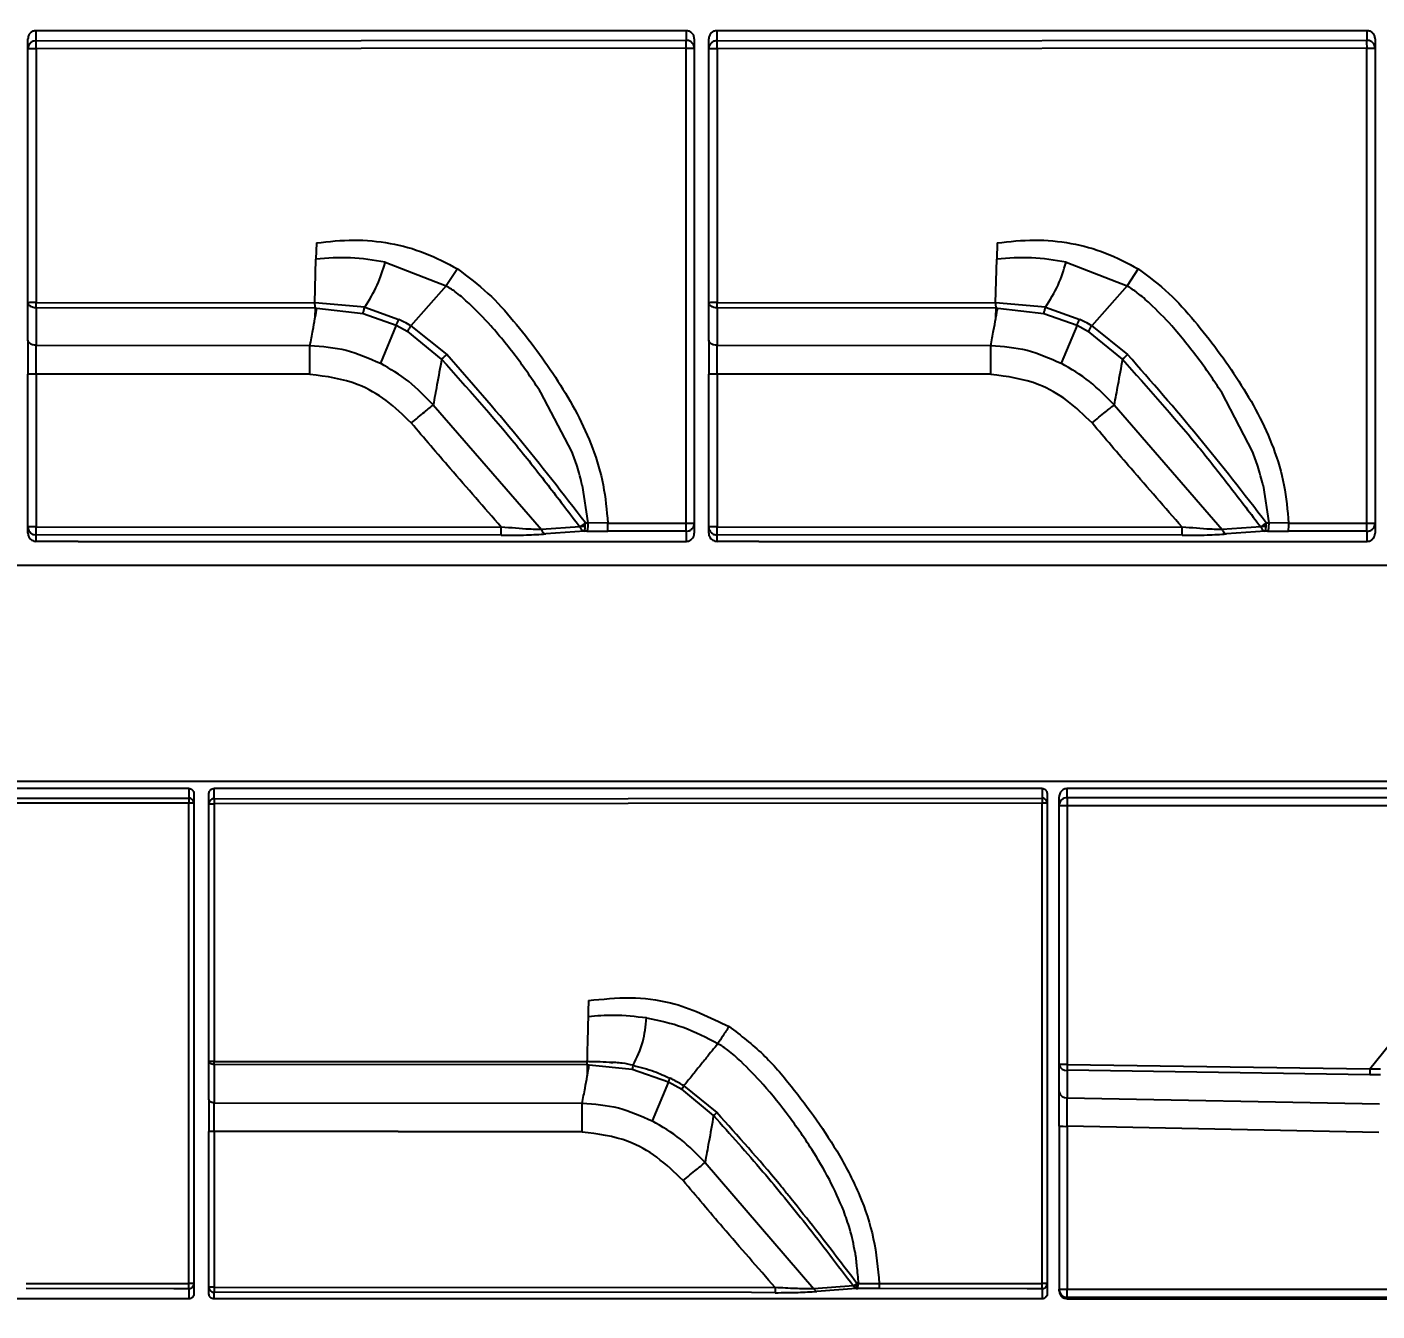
# Model space of a CAD drawing. Header units: millimetres. Extents: x 271 to 405, y 465 to 539.
# Drawn here: x 304.89 to 318.16, y 484.78 to 497.41 of the extents above; entities that cross this region are included whole.
import ezdxf

# ---------------------------------------------------------------- set-up
doc = ezdxf.new("R2010")
doc.units = ezdxf.units.MM
doc.header["$PDSIZE"] = -1
doc.dimstyles.new('ISO-25', dxfattribs={"dimtxt": 2.5, "dimasz": 2.5, "dimexe": 1.25, "dimexo": 0.625, "dimtad": 1, "dimtxsty": 'Standard', "dimcen": 2.5, "dimadec": 0, "dimazin": 0, "dimtfac": 1, "dimtmove": 0, "dimatfit": 3, "dimfxl": 1, "dimarcsym": 0})

# ---------------------------------------------------------------- blocks, each defined once
blk = doc.blocks.new('*D2')
at = {"color": 0, "lineweight": -2}
for p, q in [((288.922, 503.974), (288.922, 465.47)), ((360.773, 503.974), (360.773, 465.47)), ((293.002, 467.47), (356.693, 467.47))]:
    blk.add_line(p, q, dxfattribs=at)
at = {"color": 0}
for points in [[(293.002, 468.15), (293.002, 466.79), (288.922, 467.47)], [(356.693, 466.79), (356.693, 468.15), (360.773, 467.47)]]:
    blk.add_solid(points, dxfattribs=at)
at = {"layer": 'Defpoints', "color": 0}
for p in [(288.922, 503.974), (360.773, 503.974), (360.773, 467.47)]:
    blk.add_point(p, dxfattribs=at)
at = {"color": 0, "insert": (324.848, 471.036), "char_height": 3.5, "attachment_point": 5}
blk.add_mtext('71,85', dxfattribs=at)
blk = doc.blocks.new('*D5')
at = {"color": 0, "lineweight": -2}
for p, q in [((316.026, 516.554), (274.623, 516.554)), ((276.623, 512.474), (276.623, 500.201)), ((276.623, 480.797), (276.623, 493.07)), ((316.026, 476.717), (274.623, 476.717))]:
    blk.add_line(p, q, dxfattribs=at)
at = {"color": 0}
for points in [[(277.303, 512.474), (275.943, 512.474), (276.623, 516.554)], [(275.943, 480.797), (277.303, 480.797), (276.623, 476.717)]]:
    blk.add_solid(points, dxfattribs=at)
at = {"layer": 'Defpoints', "color": 0}
for p in [(276.623, 516.554), (316.026, 516.554), (316.026, 476.717)]:
    blk.add_point(p, dxfattribs=at)
at = {"color": 0, "insert": (276.623, 496.635), "char_height": 3.5, "attachment_point": 5}
blk.add_mtext('39,84', dxfattribs=at)

msp = doc.modelspace()

# ---------------------------------------------------------------- linework, layer by layer
at = {"color": 7, "linetype": 'Continuous', "lineweight": 25}
for p, q in [((304.976, 497.27), (304.976, 497.369)), ((311.366, 497.369), (304.976, 497.369)), ((311.366, 497.369), (311.366, 497.275)), ((311.67, 497.27), (311.67, 497.369)), ((318.06, 497.369), (311.67, 497.369)), ((318.06, 497.369), (318.06, 497.275)), ((304.895, 497.191), (304.895, 497.289)), ((304.976, 497.27), (311.366, 497.275)), ((311.447, 497.289), (311.447, 497.196)), ((311.589, 497.191), (311.589, 497.289)), ((311.67, 497.27), (318.06, 497.275)), ((318.141, 497.289), (318.141, 497.196)), ((304.895, 494.694), (304.895, 497.191)), ((311.366, 497.197), (304.977, 497.192)), ((304.977, 497.192), (304.977, 494.695)), ((311.366, 492.528), (311.366, 497.197)), ((311.447, 497.196), (311.447, 492.527)), ((311.589, 494.694), (311.589, 497.191)), ((318.06, 497.197), (311.671, 497.192)), ((311.671, 497.192), (311.671, 494.695)), ((318.06, 492.528), (318.06, 497.197)), ((318.141, 497.196), (318.141, 492.527)), ((307.731, 495.283), (307.726, 495.124)), ((314.425, 495.283), (314.42, 495.124)), ((307.715, 494.693), (307.726, 495.124)), ((314.409, 494.693), (314.42, 495.124)), ((308.408, 495.093), (309.008, 494.86)), ((309.118, 495.027), (309.008, 494.86)), ((315.102, 495.093), (315.702, 494.86)), ((315.812, 495.027), (315.702, 494.86)), ((309.008, 494.86), (308.66, 494.467)), ((315.702, 494.86), (315.354, 494.467)), ((304.895, 494.326), (304.895, 494.694)), ((307.721, 494.642), (304.976, 494.645)), ((304.976, 494.645), (304.976, 494.276)), ((304.977, 494.695), (307.715, 494.693)), ((308.207, 494.651), (307.715, 494.693)), ((307.719, 494.552), (307.721, 494.642)), ((307.721, 494.642), (307.736, 494.642)), ((307.736, 494.642), (308.191, 494.59)), ((308.191, 494.59), (308.516, 494.475)), ((308.207, 494.651), (308.542, 494.53)), ((311.589, 494.326), (311.589, 494.694)), ((314.415, 494.642), (311.67, 494.645)), ((311.67, 494.645), (311.67, 494.276)), ((311.671, 494.695), (314.409, 494.693)), ((314.901, 494.651), (314.409, 494.693)), ((314.413, 494.552), (314.415, 494.642)), ((314.415, 494.642), (314.43, 494.642)), ((314.43, 494.642), (314.885, 494.59)), ((314.885, 494.59), (315.21, 494.475)), ((314.901, 494.651), (315.236, 494.53)), ((308.516, 494.474), (308.36, 494.099)), ((308.516, 494.474), (308.63, 494.413)), ((308.66, 494.467), (309.013, 494.185)), ((315.21, 494.474), (315.054, 494.099)), ((315.21, 494.474), (315.324, 494.413)), ((315.354, 494.467), (315.707, 494.185)), ((308.962, 494.138), (308.63, 494.413)), ((315.656, 494.138), (315.324, 494.413)), ((304.976, 494.276), (307.668, 494.273)), ((311.67, 494.276), (314.362, 494.273)), ((304.895, 492.491), (304.895, 493.993)), ((307.667, 493.993), (304.977, 493.996)), ((304.977, 493.993), (304.977, 492.491)), ((307.667, 493.99), (304.977, 493.993)), ((311.589, 492.491), (311.589, 493.993)), ((314.361, 493.993), (311.671, 493.996)), ((311.671, 493.993), (311.671, 492.491)), ((314.361, 493.99), (311.671, 493.993)), ((310.242, 493.233), (309.939, 493.812)), ((316.936, 493.233), (316.633, 493.812)), ((308.88, 493.69), (309.943, 492.463)), ((315.574, 493.69), (316.637, 492.463)), ((310.345, 492.898), (310.401, 492.53)), ((317.039, 492.898), (317.095, 492.53)), ((304.895, 492.428), (304.895, 492.491)), ((304.977, 492.491), (309.549, 492.488)), ((310.322, 492.491), (309.943, 492.463)), ((310.375, 492.5), (310.376, 492.53)), ((310.376, 492.53), (310.401, 492.53)), ((310.596, 492.528), (310.401, 492.53)), ((310.596, 492.528), (311.366, 492.528)), ((311.447, 492.527), (311.447, 492.428)), ((311.589, 492.428), (311.589, 492.491)), ((311.671, 492.491), (316.243, 492.488)), ((317.016, 492.491), (316.637, 492.463)), ((317.069, 492.5), (317.07, 492.53)), ((317.07, 492.53), (317.095, 492.53)), ((317.29, 492.528), (317.095, 492.53)), ((317.29, 492.528), (318.06, 492.528)), ((318.141, 492.527), (318.141, 492.428)), ((304.976, 492.348), (304.976, 492.411)), ((309.548, 492.408), (304.976, 492.411)), ((305.388, 492.348), (304.976, 492.348)), ((305.388, 492.348), (311.366, 492.348)), ((310.366, 492.449), (309.986, 492.421)), ((310.39, 492.449), (310.366, 492.449)), ((310.39, 492.449), (310.595, 492.448)), ((311.366, 492.447), (310.595, 492.448)), ((311.366, 492.447), (311.366, 492.348)), ((311.67, 492.348), (311.67, 492.411)), ((316.242, 492.408), (311.67, 492.411)), ((312.082, 492.348), (311.67, 492.348)), ((312.082, 492.348), (318.06, 492.348)), ((317.06, 492.449), (316.68, 492.421)), ((317.084, 492.449), (317.06, 492.449)), ((317.084, 492.449), (317.289, 492.448)), ((318.06, 492.447), (317.289, 492.448)), ((318.06, 492.447), (318.06, 492.348)), ((358.126, 492.11), (291.621, 492.11)), ((298.398, 489.99), (351.348, 489.99)), ((306.476, 489.918), (298.335, 489.918)), ((298.335, 489.817), (306.476, 489.823)), ((306.476, 489.918), (306.476, 489.823)), ((306.526, 489.868), (306.526, 489.774)), ((306.674, 489.767), (306.674, 489.868)), ((306.725, 489.817), (306.725, 489.918)), ((314.866, 489.918), (306.725, 489.918)), ((306.725, 489.817), (314.866, 489.823)), ((314.866, 489.918), (314.866, 489.823)), ((314.916, 489.868), (314.916, 489.774)), ((315.034, 489.749), (315.034, 489.837)), ((315.114, 489.829), (315.114, 489.917)), ((334.686, 489.917), (315.114, 489.917)), ((315.114, 489.829), (324.9, 489.828)), ((306.476, 489.774), (298.335, 489.768)), ((306.526, 489.774), (306.526, 485.049)), ((306.674, 487.235), (306.674, 489.767)), ((314.866, 489.774), (306.725, 489.768)), ((314.916, 489.774), (314.916, 485.049)), ((315.034, 487.203), (315.034, 489.749)), ((315.114, 489.749), (315.114, 487.204)), ((324.9, 489.748), (315.114, 489.749)), ((318.089, 487.16), (318.351, 487.485)), ((306.674, 486.859), (306.674, 487.235)), ((306.725, 487.235), (310.391, 487.232)), ((310.395, 487.201), (306.725, 487.204)), ((306.725, 487.204), (306.725, 486.828)), ((310.395, 487.093), (310.395, 487.201)), ((310.395, 487.201), (310.414, 487.201)), ((310.414, 487.201), (310.837, 487.158)), ((310.837, 487.158), (311.193, 487.034)), ((315.034, 486.934), (315.034, 487.203)), ((318.088, 487.103), (315.113, 487.147)), ((315.113, 487.147), (315.113, 486.877)), ((315.114, 487.204), (318.089, 487.16)), ((318.089, 487.16), (318.194, 487.16)), ((311.193, 487.034), (311.034, 486.649)), ((311.193, 487.034), (311.325, 486.961)), ((311.636, 486.701), (311.325, 486.961)), ((311.345, 486.995), (311.668, 486.731)), ((306.725, 486.828), (310.345, 486.823)), ((315.113, 486.877), (318.183, 486.817)), ((306.674, 485.015), (306.674, 486.544)), ((310.344, 486.543), (306.725, 486.547)), ((306.725, 486.544), (306.725, 485.015)), ((310.344, 486.54), (306.725, 486.544)), ((315.034, 486.597), (315.034, 484.995)), ((318.178, 486.537), (315.114, 486.597)), ((315.114, 486.597), (315.114, 484.994)), ((311.552, 486.24), (312.623, 484.999)), ((304.876, 485.051), (306.476, 485.049)), ((306.526, 485.049), (306.526, 484.949)), ((313.011, 485.028), (312.623, 484.999)), ((313.044, 485.034), (313.045, 485.052)), ((313.06, 485.052), (313.045, 485.052)), ((313.266, 485.051), (314.866, 485.049)), ((314.916, 485.049), (314.916, 484.949)), ((306.476, 484.899), (298.335, 484.899)), ((306.328, 484.999), (304.876, 485)), ((306.476, 484.999), (306.476, 484.899)), ((306.674, 484.949), (306.674, 485.015)), ((306.725, 485.015), (312.242, 485.01)), ((306.725, 484.899), (306.725, 484.965)), ((312.01, 484.961), (306.725, 484.965)), ((314.866, 484.899), (306.725, 484.899)), ((313.038, 485.002), (312.65, 484.972)), ((314.718, 484.999), (313.266, 485)), ((314.866, 484.999), (314.866, 484.899)), ((315.034, 484.98), (315.034, 484.995)), ((315.114, 484.994), (320.094, 484.994)), ((315.114, 484.9), (315.114, 484.915)), ((320.094, 484.914), (315.114, 484.915)), ((315.114, 484.9), (334.686, 484.9))]:
    msp.add_line(p, q, dxfattribs=at)
at = {"color": 8, "linetype": 'Continuous', "lineweight": 25}
for p, q in [((306.476, 484.999), (306.328, 484.999)), ((312.241, 484.96), (312.01, 484.961)), ((314.866, 484.999), (314.718, 484.999))]:
    msp.add_line(p, q, dxfattribs=at)
at = {"color": 7, "linetype": 'Continuous', "lineweight": 25, "flags": 128}
for points in [[(307.717, 494.539), (307.718, 494.547), (307.719, 494.552)], [(314.411, 494.539), (314.412, 494.547), (314.413, 494.552)], [(307.667, 493.99), (307.667, 493.99), (307.667, 493.991), (307.667, 493.991), (307.667, 493.991), (307.667, 493.992), (307.667, 493.992), (307.667, 493.993), (307.667, 493.993)], [(314.361, 493.99), (314.361, 493.99), (314.361, 493.991), (314.361, 493.991), (314.361, 493.991), (314.361, 493.992), (314.361, 493.992), (314.361, 493.993), (314.361, 493.993)], [(306.725, 489.768), (306.725, 488.502), (306.725, 487.235)], [(310.394, 487.089), (310.394, 487.091), (310.395, 487.093)], [(310.344, 486.54), (310.344, 486.54), (310.344, 486.541), (310.344, 486.541), (310.344, 486.541), (310.344, 486.542), (310.344, 486.542), (310.344, 486.543), (310.344, 486.543)]]:
    msp.add_lwpolyline(points, dxfattribs=at)
at = {"color": 7, "linetype": 'Continuous', "lineweight": 25}
for centre, radius, start, end in [((301.925, 497.207), 3.052, 359.7232, 1.199), ((308.315, 497.211), 3.052, 359.7232, 1.199), ((308.619, 497.207), 3.052, 359.7232, 1.199), ((315.009, 497.211), 3.052, 359.7232, 1.199), ((296.784, 494.7), 8.193, 359.6155, 359.9695), ((221.287, 510.284), 87.853, 349.68408, 349.74389), ((303.478, 494.7), 8.193, 359.6155, 359.9695), ((227.981, 510.284), 87.853, 349.68408, 349.74389), ((301.993, 492.476), 2.984, 358.7609, 0.2933), ((306.565, 492.472), 2.984, 358.7609, 0.2933), ((307.65, 492.513), 2.947, 358.7356, 0.3039), ((308.42, 492.512), 2.946, 358.7355, 0.3038), ((308.687, 492.476), 2.984, 358.7609, 0.2933), ((313.259, 492.472), 2.984, 358.7609, 0.2933), ((314.344, 492.513), 2.947, 358.7356, 0.3039), ((315.114, 492.512), 2.946, 358.7355, 0.3038), ((315.114, 489.749), 0.0799, 89.9083, 179.9085), ((331.632, 489.765), 16.518, 179.7791, 180.0553), ((315.094, 477.082), 12.667, 89.9095, 90.2708), ((223.623, 502.83), 88.187, 349.7202, 349.79154), ((315.094, 474.538), 12.666, 89.9095, 90.2708), ((315.104, 487.217), 0.0711, 191.2527, 277.5443), ((353.583, 486.638), 38.473, 179.1575, 179.242), ((356.558, 486.594), 38.474, 179.1575, 179.242), ((315.104, 486.948), 0.0711, 191.2527, 277.5443), ((315.094, 488.542), 1.946, 268.233, 270.5886), ((311.434, 485.041), 1.833, 358.7294, 0.3054), ((315.094, 486.964), 1.97, 268.2473, 270.5821), ((315.114, 484.995), 0.08, 180.0059, 185.7544), ((315.114, 484.995), 0.08, 185.7611, 270.0061), ((308.68, 484.975), 6.434, 359.4602, 0.1651)]:
    msp.add_arc(centre, radius, start, end, dxfattribs=at)
for points, knots in [([(304.976, 497.369), (304.965, 497.368), (304.949, 497.367), (304.93, 497.356), (304.914, 497.343), (304.898, 497.321), (304.896, 497.3), (304.895, 497.289)], [0, 0, 0, 0, 0.25342, 0.376755, 0.504454, 0.75394, 1, 1, 1, 1]), ([(311.447, 497.289), (311.446, 497.3), (311.444, 497.316), (311.434, 497.334), (311.42, 497.35), (311.398, 497.366), (311.376, 497.368), (311.366, 497.369)], [0, 0, 0, 0, 0.248992, 0.370652, 0.496975, 0.749541, 1, 1, 1, 1]), ([(311.67, 497.369), (311.659, 497.368), (311.643, 497.367), (311.624, 497.356), (311.608, 497.343), (311.592, 497.321), (311.59, 497.3), (311.589, 497.289)], [0, 0, 0, 0, 0.25342, 0.376755, 0.504454, 0.75394, 1, 1, 1, 1]), ([(318.141, 497.289), (318.14, 497.3), (318.138, 497.316), (318.128, 497.334), (318.114, 497.35), (318.092, 497.366), (318.07, 497.368), (318.06, 497.369)], [0, 0, 0, 0, 0.248992, 0.370652, 0.496975, 0.749541, 1, 1, 1, 1]), ([(304.976, 497.27), (304.968, 497.27), (304.951, 497.268), (304.93, 497.258), (304.914, 497.243), (304.904, 497.228), (304.896, 497.21), (304.895, 497.197), (304.895, 497.191)], [0, 0, 0, 0, 0.182036, 0.411431, 0.545976, 0.690302, 0.842527, 1, 1, 1, 1]), ([(311.447, 497.196), (311.446, 497.202), (311.445, 497.215), (311.438, 497.233), (311.428, 497.248), (311.412, 497.262), (311.391, 497.273), (311.373, 497.275), (311.366, 497.275)], [0, 0, 0, 0, 0.157473, 0.309698, 0.454024, 0.588569, 0.817964, 1, 1, 1, 1]), ([(311.67, 497.27), (311.662, 497.27), (311.645, 497.268), (311.624, 497.258), (311.608, 497.243), (311.598, 497.228), (311.59, 497.21), (311.589, 497.197), (311.589, 497.191)], [0, 0, 0, 0, 0.182036, 0.411431, 0.545976, 0.690302, 0.842527, 1, 1, 1, 1]), ([(318.141, 497.196), (318.14, 497.202), (318.139, 497.215), (318.132, 497.233), (318.122, 497.248), (318.106, 497.262), (318.085, 497.273), (318.067, 497.275), (318.06, 497.275)], [0, 0, 0, 0, 0.157473, 0.309698, 0.454024, 0.588569, 0.817964, 1, 1, 1, 1]), ([(304.977, 497.192), (304.966, 497.192), (304.951, 497.192), (304.931, 497.192), (304.918, 497.192), (304.908, 497.191), (304.898, 497.191), (304.896, 497.191), (304.895, 497.191)], [0, 0, 0, 0, 0.243619, 0.372782, 0.502319, 0.631447, 0.759537, 1, 1, 1, 1]), ([(311.366, 497.197), (311.374, 497.197), (311.391, 497.197), (311.412, 497.196), (311.428, 497.196), (311.438, 497.196), (311.445, 497.196), (311.446, 497.196), (311.447, 497.196)], [0, 0, 0, 0, 0.181966, 0.411368, 0.545075, 0.689675, 0.842559, 1, 1, 1, 1]), ([(311.671, 497.192), (311.66, 497.192), (311.645, 497.192), (311.625, 497.192), (311.612, 497.192), (311.602, 497.191), (311.592, 497.191), (311.59, 497.191), (311.589, 497.191)], [0, 0, 0, 0, 0.243619, 0.372782, 0.502319, 0.631447, 0.759537, 1, 1, 1, 1]), ([(318.06, 497.197), (318.068, 497.197), (318.085, 497.197), (318.106, 497.196), (318.122, 497.196), (318.132, 497.196), (318.139, 497.196), (318.14, 497.196), (318.141, 497.196)], [0, 0, 0, 0, 0.181966, 0.411368, 0.545075, 0.689675, 0.842559, 1, 1, 1, 1]), ([(307.731, 495.283), (307.853, 495.296), (308.095, 495.323), (308.456, 495.287), (308.803, 495.195), (309.013, 495.083), (309.118, 495.027)], [0, 0, 0, 0, 0.256766, 0.505731, 0.751665, 1, 1, 1, 1]), ([(314.425, 495.283), (314.547, 495.296), (314.789, 495.323), (315.15, 495.287), (315.497, 495.195), (315.707, 495.083), (315.812, 495.027)], [0, 0, 0, 0, 0.256766, 0.505731, 0.751665, 1, 1, 1, 1]), ([(308.408, 495.093), (308.295, 495.111), (308.068, 495.149), (307.84, 495.132), (307.726, 495.124)], [0, 0, 0, 0, 0.502047, 1, 1, 1, 1]), ([(315.102, 495.093), (314.989, 495.111), (314.762, 495.149), (314.534, 495.132), (314.42, 495.124)], [0, 0, 0, 0, 0.502047, 1, 1, 1, 1]), ([(308.207, 494.651), (308.251, 494.721), (308.338, 494.86), (308.385, 495.016), (308.408, 495.093)], [0, 0, 0, 0, 0.5118799, 1, 1, 1, 1]), ([(309.118, 495.027), (309.221, 494.95), (309.423, 494.799), (309.753, 494.425), (310.122, 493.932), (310.419, 493.385), (310.563, 492.904), (310.585, 492.654), (310.596, 492.528)], [0, 0, 0, 0, 0.128773, 0.252959, 0.499043, 0.747593, 0.873757, 1, 1, 1, 1]), ([(314.901, 494.651), (314.945, 494.721), (315.032, 494.86), (315.079, 495.016), (315.102, 495.093)], [0, 0, 0, 0, 0.5118799, 1, 1, 1, 1]), ([(315.812, 495.027), (315.915, 494.95), (316.117, 494.799), (316.447, 494.425), (316.816, 493.932), (317.113, 493.385), (317.257, 492.904), (317.279, 492.654), (317.29, 492.528)], [0, 0, 0, 0, 0.1287727, 0.2529585, 0.4990432, 0.7475933, 0.8737572, 1, 1, 1, 1]), ([(309.232, 494.687), (309.192, 494.723), (309.122, 494.787), (309.042, 494.838), (309.008, 494.86)], [0, 0, 0, 0, 0.571638, 1, 1, 1, 1]), ([(315.926, 494.687), (315.886, 494.723), (315.816, 494.787), (315.736, 494.838), (315.702, 494.86)], [0, 0, 0, 0, 0.571638, 1, 1, 1, 1]), ([(304.977, 494.695), (304.966, 494.695), (304.951, 494.695), (304.931, 494.695), (304.918, 494.695), (304.908, 494.695), (304.898, 494.694), (304.896, 494.694), (304.895, 494.694)], [0, 0, 0, 0, 0.243618, 0.372782, 0.502319, 0.631447, 0.759537, 1, 1, 1, 1]), ([(304.976, 494.645), (304.966, 494.645), (304.95, 494.646), (304.931, 494.652), (304.918, 494.659), (304.908, 494.667), (304.898, 494.678), (304.896, 494.688), (304.895, 494.694)], [0, 0, 0, 0, 0.241127, 0.370687, 0.50272, 0.634695, 0.763396, 1, 1, 1, 1]), ([(308.191, 494.59), (308.192, 494.595), (308.194, 494.603), (308.198, 494.619), (308.202, 494.635), (308.205, 494.645), (308.207, 494.651)], [0, 0, 0, 0, 0.247251, 0.499954, 0.752682, 1, 1, 1, 1]), ([(309.714, 494.137), (309.627, 494.249), (309.479, 494.443), (309.305, 494.615), (309.232, 494.687)], [0, 0, 0, 0, 0.580697, 1, 1, 1, 1]), ([(311.671, 494.695), (311.66, 494.695), (311.645, 494.695), (311.625, 494.695), (311.612, 494.695), (311.602, 494.695), (311.592, 494.694), (311.59, 494.694), (311.589, 494.694)], [0, 0, 0, 0, 0.243618, 0.372782, 0.502319, 0.631447, 0.759537, 1, 1, 1, 1]), ([(311.67, 494.645), (311.66, 494.645), (311.644, 494.646), (311.625, 494.652), (311.612, 494.659), (311.602, 494.667), (311.592, 494.678), (311.59, 494.688), (311.589, 494.694)], [0, 0, 0, 0, 0.241127, 0.370687, 0.50272, 0.634695, 0.763396, 1, 1, 1, 1]), ([(314.885, 494.59), (314.886, 494.595), (314.888, 494.603), (314.892, 494.619), (314.896, 494.635), (314.899, 494.645), (314.901, 494.651)], [0, 0, 0, 0, 0.247251, 0.499954, 0.752682, 1, 1, 1, 1]), ([(316.408, 494.137), (316.321, 494.249), (316.173, 494.443), (315.999, 494.615), (315.926, 494.687)], [0, 0, 0, 0, 0.5806973, 1, 1, 1, 1]), ([(307.668, 494.273), (307.677, 494.323), (307.694, 494.412), (307.71, 494.5), (307.717, 494.539)], [0, 0, 0, 0, 0.559876, 1, 1, 1, 1]), ([(308.516, 494.475), (308.518, 494.479), (308.521, 494.487), (308.527, 494.501), (308.534, 494.515), (308.539, 494.525), (308.542, 494.53)], [0, 0, 0, 0, 0.247199, 0.499741, 0.75242, 1, 1, 1, 1]), ([(308.66, 494.467), (308.638, 494.48), (308.6, 494.502), (308.559, 494.521), (308.542, 494.53)], [0, 0, 0, 0, 0.559705, 1, 1, 1, 1]), ([(308.63, 494.413), (308.635, 494.423), (308.643, 494.439), (308.655, 494.459), (308.66, 494.467)], [0, 0, 0, 0, 0.559502, 1, 1, 1, 1]), ([(314.362, 494.273), (314.371, 494.323), (314.388, 494.412), (314.404, 494.5), (314.411, 494.539)], [0, 0, 0, 0, 0.559876, 1, 1, 1, 1]), ([(315.21, 494.475), (315.212, 494.479), (315.215, 494.487), (315.221, 494.501), (315.228, 494.515), (315.233, 494.525), (315.236, 494.53)], [0, 0, 0, 0, 0.247199, 0.499741, 0.75242, 1, 1, 1, 1]), ([(315.354, 494.467), (315.332, 494.48), (315.294, 494.502), (315.253, 494.521), (315.236, 494.53)], [0, 0, 0, 0, 0.5597048, 1, 1, 1, 1]), ([(315.324, 494.413), (315.329, 494.423), (315.337, 494.439), (315.349, 494.459), (315.354, 494.467)], [0, 0, 0, 0, 0.559502, 1, 1, 1, 1]), ([(304.976, 494.276), (304.966, 494.277), (304.95, 494.278), (304.931, 494.284), (304.918, 494.291), (304.908, 494.299), (304.898, 494.31), (304.896, 494.32), (304.895, 494.326)], [0, 0, 0, 0, 0.241127, 0.370687, 0.50272, 0.634695, 0.763396, 1, 1, 1, 1]), ([(304.895, 494.326), (304.895, 494.269), (304.895, 494.167), (304.895, 494.046), (304.895, 493.993)], [0, 0, 0, 0, 0.558255, 1, 1, 1, 1]), ([(311.67, 494.276), (311.66, 494.277), (311.644, 494.278), (311.625, 494.284), (311.612, 494.291), (311.602, 494.299), (311.592, 494.31), (311.59, 494.32), (311.589, 494.326)], [0, 0, 0, 0, 0.241127, 0.370687, 0.50272, 0.634695, 0.763396, 1, 1, 1, 1]), ([(311.589, 494.326), (311.589, 494.269), (311.589, 494.167), (311.589, 494.046), (311.589, 493.993)], [0, 0, 0, 0, 0.558255, 1, 1, 1, 1]), ([(307.668, 494.273), (307.789, 494.265), (308.029, 494.247), (308.25, 494.148), (308.36, 494.099)], [0, 0, 0, 0, 0.500216, 1, 1, 1, 1]), ([(308.962, 494.138), (308.966, 494.141), (308.972, 494.148), (308.985, 494.16), (308.999, 494.173), (309.008, 494.181), (309.013, 494.185)], [0, 0, 0, 0, 0.246048, 0.499443, 0.753141, 1, 1, 1, 1]), ([(310.376, 492.53), (310.157, 492.814), (309.719, 493.38), (309.247, 493.918), (309.013, 494.185)], [0, 0, 0, 0, 0.502993, 1, 1, 1, 1]), ([(314.362, 494.273), (314.483, 494.265), (314.723, 494.247), (314.944, 494.148), (315.054, 494.099)], [0, 0, 0, 0, 0.500216, 1, 1, 1, 1]), ([(315.656, 494.138), (315.66, 494.141), (315.666, 494.148), (315.679, 494.16), (315.693, 494.173), (315.702, 494.181), (315.707, 494.185)], [0, 0, 0, 0, 0.246048, 0.499443, 0.753141, 1, 1, 1, 1]), ([(317.07, 492.53), (316.851, 492.814), (316.413, 493.38), (315.941, 493.918), (315.707, 494.185)], [0, 0, 0, 0, 0.502993, 1, 1, 1, 1]), ([(308.88, 493.69), (308.802, 493.77), (308.648, 493.93), (308.456, 494.043), (308.36, 494.099)], [0, 0, 0, 0, 0.500419, 1, 1, 1, 1]), ([(308.962, 494.138), (308.947, 494.054), (308.92, 493.905), (308.892, 493.755), (308.88, 493.69)], [0, 0, 0, 0, 0.561163, 1, 1, 1, 1]), ([(308.962, 494.138), (309.211, 493.86), (309.471, 493.57), (309.819, 493.143), (310.028, 492.876), (310.224, 492.619), (310.322, 492.491)], [0, 0, 0, 0, 0.523748, 0.54548, 0.773248, 1, 1, 1, 1]), ([(309.939, 493.812), (309.898, 493.874), (309.826, 493.984), (309.748, 494.09), (309.714, 494.137)], [0, 0, 0, 0, 0.559821, 1, 1, 1, 1]), ([(315.574, 493.69), (315.496, 493.77), (315.342, 493.93), (315.15, 494.043), (315.054, 494.099)], [0, 0, 0, 0, 0.5004186, 1, 1, 1, 1]), ([(315.656, 494.138), (315.641, 494.054), (315.614, 493.905), (315.586, 493.755), (315.574, 493.69)], [0, 0, 0, 0, 0.561163, 1, 1, 1, 1]), ([(315.656, 494.138), (315.905, 493.86), (316.165, 493.57), (316.513, 493.143), (316.722, 492.876), (316.918, 492.619), (317.016, 492.491)], [0, 0, 0, 0, 0.523748, 0.54548, 0.773248, 1, 1, 1, 1]), ([(316.633, 493.812), (316.592, 493.874), (316.52, 493.984), (316.442, 494.09), (316.408, 494.137)], [0, 0, 0, 0, 0.559821, 1, 1, 1, 1]), ([(304.977, 493.993), (304.966, 493.993), (304.951, 493.993), (304.931, 493.993), (304.918, 493.993), (304.908, 493.993), (304.898, 493.993), (304.896, 493.993), (304.895, 493.993)], [0, 0, 0, 0, 0.243617, 0.372782, 0.502319, 0.631448, 0.759539, 1, 1, 1, 1]), ([(304.977, 493.993), (304.977, 493.994), (304.977, 493.995), (304.977, 493.996), (304.977, 493.996)], [0, 0, 0, 0, 0.5600363, 1, 1, 1, 1]), ([(308.664, 493.512), (308.584, 493.589), (308.429, 493.739), (308.097, 493.933), (307.829, 493.969), (307.667, 493.99)], [0, 0, 0, 0, 0.292303, 0.572758, 1, 1, 1, 1]), ([(311.671, 493.993), (311.66, 493.993), (311.645, 493.993), (311.625, 493.993), (311.612, 493.993), (311.602, 493.993), (311.592, 493.993), (311.59, 493.993), (311.589, 493.993)], [0, 0, 0, 0, 0.243617, 0.372782, 0.502319, 0.631448, 0.759539, 1, 1, 1, 1]), ([(311.671, 493.993), (311.671, 493.994), (311.671, 493.995), (311.671, 493.996), (311.671, 493.996)], [0, 0, 0, 0, 0.560036, 1, 1, 1, 1]), ([(315.358, 493.512), (315.278, 493.589), (315.123, 493.739), (314.791, 493.933), (314.523, 493.969), (314.361, 493.99)], [0, 0, 0, 0, 0.292303, 0.572758, 1, 1, 1, 1]), ([(308.664, 493.512), (308.709, 493.55), (308.79, 493.616), (308.852, 493.667), (308.88, 493.69)], [0, 0, 0, 0, 0.559783, 1, 1, 1, 1]), ([(315.358, 493.512), (315.403, 493.55), (315.484, 493.616), (315.546, 493.667), (315.574, 493.69)], [0, 0, 0, 0, 0.559783, 1, 1, 1, 1]), ([(309.549, 492.488), (309.381, 492.679), (309.084, 493.019), (308.791, 493.362), (308.664, 493.512)], [0, 0, 0, 0, 0.563696, 1, 1, 1, 1]), ([(316.243, 492.488), (316.075, 492.679), (315.778, 493.019), (315.485, 493.362), (315.358, 493.512)], [0, 0, 0, 0, 0.563696, 1, 1, 1, 1]), ([(310.345, 492.898), (310.329, 492.962), (310.301, 493.076), (310.26, 493.185), (310.242, 493.233)], [0, 0, 0, 0, 0.5594337, 1, 1, 1, 1]), ([(317.039, 492.898), (317.023, 492.962), (316.995, 493.076), (316.954, 493.185), (316.936, 493.233)], [0, 0, 0, 0, 0.559434, 1, 1, 1, 1]), ([(304.977, 492.491), (304.969, 492.491), (304.951, 492.491), (304.93, 492.491), (304.914, 492.491), (304.904, 492.491), (304.896, 492.491), (304.895, 492.491), (304.895, 492.491)], [0, 0, 0, 0, 0.181749, 0.411267, 0.545132, 0.68987, 0.842771, 1, 1, 1, 1]), ([(304.895, 492.491), (304.895, 492.484), (304.896, 492.472), (304.904, 492.454), (304.914, 492.439), (304.93, 492.424), (304.951, 492.413), (304.968, 492.412), (304.976, 492.411)], [0, 0, 0, 0, 0.157473, 0.309698, 0.454024, 0.588569, 0.817964, 1, 1, 1, 1]), ([(309.943, 492.463), (309.929, 492.463), (309.892, 492.464), (309.766, 492.47), (309.643, 492.48), (309.549, 492.488)], [0, 0, 0, 0, 0.121958, 0.327457, 1, 1, 1, 1]), ([(309.943, 492.463), (309.946, 492.457), (309.951, 492.446), (309.962, 492.433), (309.973, 492.424), (309.982, 492.422), (309.986, 492.421)], [0, 0, 0, 0, 0.249815, 0.500001, 0.750184, 1, 1, 1, 1]), ([(310.322, 492.491), (310.325, 492.494), (310.333, 492.498), (310.346, 492.508), (310.361, 492.519), (310.371, 492.526), (310.376, 492.53)], [0, 0, 0, 0, 0.221754, 0.48712, 0.729136, 1, 1, 1, 1]), ([(310.375, 492.5), (310.369, 492.499), (310.358, 492.495), (310.339, 492.492), (310.328, 492.492), (310.322, 492.491)], [0, 0, 0, 0, 0.332412, 0.622939, 1, 1, 1, 1]), ([(310.322, 492.491), (310.324, 492.487), (310.328, 492.477), (310.338, 492.464), (310.35, 492.453), (310.36, 492.451), (310.366, 492.449)], [0, 0, 0, 0, 0.192714, 0.422126, 0.691653, 1, 1, 1, 1]), ([(310.366, 492.449), (310.367, 492.451), (310.369, 492.453), (310.371, 492.464), (310.374, 492.48), (310.375, 492.494), (310.375, 492.5)], [0, 0, 0, 0, 0.2502006, 0.5004383, 0.7499903, 1, 1, 1, 1]), ([(310.401, 492.53), (310.401, 492.52), (310.4, 492.5), (310.397, 492.474), (310.394, 492.455), (310.391, 492.451), (310.39, 492.449)], [0, 0, 0, 0, 0.241189, 0.50025, 0.759175, 1, 1, 1, 1]), ([(311.366, 492.528), (311.377, 492.528), (311.392, 492.528), (311.411, 492.527), (311.424, 492.527), (311.434, 492.527), (311.444, 492.527), (311.446, 492.527), (311.447, 492.527)], [0, 0, 0, 0, 0.243748, 0.372829, 0.502302, 0.631376, 0.759401, 1, 1, 1, 1]), ([(311.414, 492.463), (311.419, 492.467), (311.428, 492.474), (311.438, 492.489), (311.445, 492.507), (311.446, 492.52), (311.447, 492.527)], [0, 0, 0, 0, 0.228538, 0.473835, 0.732461, 1, 1, 1, 1]), ([(311.671, 492.491), (311.663, 492.491), (311.645, 492.491), (311.624, 492.491), (311.608, 492.491), (311.598, 492.491), (311.59, 492.491), (311.589, 492.491), (311.589, 492.491)], [0, 0, 0, 0, 0.181749, 0.411267, 0.545132, 0.68987, 0.842771, 1, 1, 1, 1]), ([(311.589, 492.491), (311.589, 492.484), (311.59, 492.472), (311.598, 492.454), (311.608, 492.439), (311.624, 492.424), (311.645, 492.413), (311.662, 492.412), (311.67, 492.411)], [0, 0, 0, 0, 0.157473, 0.309698, 0.454024, 0.588569, 0.817964, 1, 1, 1, 1]), ([(316.637, 492.463), (316.623, 492.463), (316.586, 492.464), (316.46, 492.47), (316.337, 492.48), (316.243, 492.488)], [0, 0, 0, 0, 0.121958, 0.327457, 1, 1, 1, 1]), ([(316.637, 492.463), (316.64, 492.457), (316.645, 492.446), (316.656, 492.433), (316.667, 492.424), (316.676, 492.422), (316.68, 492.421)], [0, 0, 0, 0, 0.249815, 0.500001, 0.750184, 1, 1, 1, 1]), ([(317.016, 492.491), (317.02, 492.494), (317.027, 492.498), (317.04, 492.508), (317.055, 492.519), (317.065, 492.526), (317.07, 492.53)], [0, 0, 0, 0, 0.221754, 0.48712, 0.729136, 1, 1, 1, 1]), ([(317.069, 492.5), (317.063, 492.499), (317.052, 492.495), (317.033, 492.492), (317.022, 492.492), (317.016, 492.491)], [0, 0, 0, 0, 0.332412, 0.622939, 1, 1, 1, 1]), ([(317.016, 492.491), (317.018, 492.487), (317.022, 492.477), (317.032, 492.464), (317.044, 492.453), (317.054, 492.451), (317.06, 492.449)], [0, 0, 0, 0, 0.192714, 0.422126, 0.691653, 1, 1, 1, 1]), ([(317.06, 492.449), (317.061, 492.451), (317.063, 492.453), (317.065, 492.464), (317.068, 492.48), (317.069, 492.494), (317.069, 492.5)], [0, 0, 0, 0, 0.250201, 0.500438, 0.74999, 1, 1, 1, 1]), ([(317.095, 492.53), (317.095, 492.52), (317.094, 492.5), (317.091, 492.474), (317.088, 492.455), (317.085, 492.451), (317.084, 492.449)], [0, 0, 0, 0, 0.241189, 0.50025, 0.759175, 1, 1, 1, 1]), ([(318.06, 492.528), (318.071, 492.528), (318.086, 492.528), (318.105, 492.527), (318.118, 492.527), (318.128, 492.527), (318.138, 492.527), (318.14, 492.527), (318.141, 492.527)], [0, 0, 0, 0, 0.243748, 0.372829, 0.502302, 0.631376, 0.759401, 1, 1, 1, 1]), ([(318.108, 492.463), (318.113, 492.467), (318.122, 492.474), (318.132, 492.489), (318.139, 492.507), (318.14, 492.52), (318.141, 492.527)], [0, 0, 0, 0, 0.228538, 0.473835, 0.732461, 1, 1, 1, 1]), ([(304.895, 492.428), (304.895, 492.422), (304.896, 492.409), (304.901, 492.397), (304.904, 492.391)], [0, 0, 0, 0, 0.49972, 1, 1, 1, 1]), ([(304.904, 492.391), (304.908, 492.385), (304.916, 492.372), (304.933, 492.359), (304.954, 492.35), (304.969, 492.349), (304.976, 492.348)], [0, 0, 0, 0, 0.247628, 0.492595, 0.747916, 1, 1, 1, 1]), ([(309.548, 492.408), (309.633, 492.408), (309.792, 492.409), (309.925, 492.417), (309.986, 492.421)], [0, 0, 0, 0, 0.537944, 1, 1, 1, 1]), ([(311.366, 492.348), (311.377, 492.349), (311.393, 492.35), (311.411, 492.361), (311.427, 492.375), (311.444, 492.397), (311.446, 492.418), (311.447, 492.428)], [0, 0, 0, 0, 0.253434, 0.376773, 0.504477, 0.753954, 1, 1, 1, 1]), ([(311.589, 492.428), (311.589, 492.422), (311.59, 492.409), (311.595, 492.397), (311.598, 492.391)], [0, 0, 0, 0, 0.49972, 1, 1, 1, 1]), ([(311.598, 492.391), (311.602, 492.385), (311.61, 492.372), (311.627, 492.359), (311.648, 492.35), (311.663, 492.349), (311.67, 492.348)], [0, 0, 0, 0, 0.247628, 0.492595, 0.747916, 1, 1, 1, 1]), ([(316.242, 492.408), (316.327, 492.408), (316.486, 492.409), (316.619, 492.417), (316.68, 492.421)], [0, 0, 0, 0, 0.537944, 1, 1, 1, 1]), ([(318.06, 492.348), (318.071, 492.349), (318.087, 492.35), (318.105, 492.361), (318.121, 492.375), (318.138, 492.397), (318.14, 492.418), (318.141, 492.428)], [0, 0, 0, 0, 0.253434, 0.376773, 0.504477, 0.753954, 1, 1, 1, 1]), ([(306.476, 489.918), (306.482, 489.917), (306.495, 489.916), (306.509, 489.906), (306.518, 489.896), (306.524, 489.885), (306.525, 489.875), (306.526, 489.868)], [0, 0, 0, 0, 0.248058, 0.496447, 0.622032, 0.744461, 1, 1, 1, 1]), ([(306.526, 489.774), (306.526, 489.778), (306.525, 489.786), (306.521, 489.797), (306.514, 489.806), (306.504, 489.815), (306.491, 489.822), (306.48, 489.823), (306.476, 489.823)], [0, 0, 0, 0, 0.1574, 0.30888, 0.453559, 0.588729, 0.817783, 1, 1, 1, 1]), ([(306.674, 489.868), (306.675, 489.875), (306.677, 489.888), (306.686, 489.901), (306.696, 489.91), (306.708, 489.916), (306.718, 489.918), (306.725, 489.918)], [0, 0, 0, 0, 0.245909, 0.492995, 0.619083, 0.742251, 1, 1, 1, 1]), ([(306.725, 489.817), (306.72, 489.817), (306.709, 489.816), (306.696, 489.809), (306.686, 489.8), (306.68, 489.791), (306.675, 489.78), (306.675, 489.772), (306.675, 489.767)], [0, 0, 0, 0, 0.182217, 0.41127, 0.54644, 0.691119, 0.8426, 1, 1, 1, 1]), ([(314.866, 489.918), (314.872, 489.917), (314.885, 489.916), (314.899, 489.906), (314.908, 489.896), (314.914, 489.885), (314.915, 489.875), (314.916, 489.868)], [0, 0, 0, 0, 0.248058, 0.496447, 0.622032, 0.744461, 1, 1, 1, 1]), ([(314.916, 489.774), (314.916, 489.778), (314.915, 489.786), (314.911, 489.797), (314.904, 489.806), (314.894, 489.815), (314.881, 489.822), (314.87, 489.823), (314.866, 489.823)], [0, 0, 0, 0, 0.1574, 0.30888, 0.453559, 0.588729, 0.817783, 1, 1, 1, 1]), ([(315.114, 489.917), (315.106, 489.916), (315.089, 489.915), (315.068, 489.904), (315.053, 489.889), (315.043, 489.874), (315.036, 489.857), (315.035, 489.844), (315.034, 489.837)], [0, 0, 0, 0, 0.18867, 0.41759, 0.547855, 0.688346, 0.839063, 1, 1, 1, 1]), ([(306.476, 485.049), (306.476, 485.837), (306.476, 487.412), (306.476, 488.987), (306.476, 489.774)], [0, 0, 0, 0, 0.5, 1, 1, 1, 1]), ([(306.526, 489.774), (306.525, 489.774), (306.524, 489.774), (306.518, 489.774), (306.512, 489.774), (306.504, 489.774), (306.492, 489.774), (306.482, 489.774), (306.476, 489.774)], [0, 0, 0, 0, 0.241272, 0.369385, 0.498377, 0.627658, 0.756526, 1, 1, 1, 1]), ([(306.675, 489.767), (306.675, 489.767), (306.676, 489.768), (306.68, 489.768), (306.687, 489.768), (306.697, 489.768), (306.71, 489.768), (306.721, 489.768), (306.725, 489.768)], [0, 0, 0, 0, 0.157941, 0.311366, 0.456338, 0.590153, 0.819038, 1, 1, 1, 1]), ([(314.866, 485.049), (314.866, 485.837), (314.866, 487.412), (314.866, 488.987), (314.866, 489.774)], [0, 0, 0, 0, 0.5000004, 1, 1, 1, 1]), ([(314.916, 489.774), (314.915, 489.774), (314.914, 489.774), (314.908, 489.774), (314.902, 489.774), (314.894, 489.774), (314.882, 489.774), (314.872, 489.774), (314.866, 489.774)], [0, 0, 0, 0, 0.241272, 0.369385, 0.498377, 0.627658, 0.756526, 1, 1, 1, 1]), ([(310.407, 487.833), (310.406, 487.804), (310.404, 487.751), (310.403, 487.698), (310.403, 487.674)], [0, 0, 0, 0, 0.5526875, 1, 1, 1, 1]), ([(310.407, 487.833), (310.544, 487.847), (310.812, 487.875), (311.293, 487.818), (311.601, 487.668), (311.789, 487.577)], [0, 0, 0, 0, 0.2873027, 0.5653534, 1, 1, 1, 1]), ([(310.976, 487.662), (310.869, 487.674), (310.678, 487.696), (310.487, 487.681), (310.403, 487.674)], [0, 0, 0, 0, 0.560788, 1, 1, 1, 1]), ([(310.403, 487.674), (310.401, 487.6), (310.397, 487.453), (310.393, 487.306), (310.391, 487.232)], [0, 0, 0, 0, 0.500058, 1, 1, 1, 1]), ([(310.846, 487.196), (310.882, 487.271), (310.953, 487.419), (310.968, 487.582), (310.976, 487.662)], [0, 0, 0, 0, 0.510707, 1, 1, 1, 1]), ([(310.976, 487.662), (311.098, 487.637), (311.344, 487.587), (311.567, 487.469), (311.679, 487.41)], [0, 0, 0, 0, 0.494975, 1, 1, 1, 1]), ([(311.789, 487.577), (311.768, 487.546), (311.73, 487.491), (311.695, 487.435), (311.679, 487.41)], [0, 0, 0, 0, 0.560685, 1, 1, 1, 1]), ([(311.789, 487.577), (311.904, 487.489), (312.129, 487.317), (312.402, 486.993), (312.653, 486.662), (312.883, 486.306), (313.082, 485.92), (313.223, 485.496), (313.252, 485.199), (313.266, 485.051)], [0, 0, 0, 0, 0.143487, 0.281999, 0.419731, 0.557777, 0.703869, 0.851679, 1, 1, 1, 1]), ([(311.679, 487.41), (311.641, 487.363), (311.578, 487.286), (311.491, 487.178), (311.418, 487.086), (311.369, 487.025), (311.345, 486.995)], [0, 0, 0, 0, 0.34125, 0.561536, 0.781177, 1, 1, 1, 1]), ([(311.903, 487.236), (311.862, 487.274), (311.792, 487.338), (311.712, 487.389), (311.679, 487.41)], [0, 0, 0, 0, 0.586457, 1, 1, 1, 1]), ([(306.725, 487.204), (306.719, 487.204), (306.709, 487.205), (306.697, 487.209), (306.689, 487.213), (306.683, 487.218), (306.676, 487.225), (306.675, 487.231), (306.674, 487.235)], [0, 0, 0, 0, 0.240432, 0.36999, 0.501638, 0.632979, 0.761792, 1, 1, 1, 1]), ([(306.725, 487.235), (306.719, 487.235), (306.709, 487.235), (306.697, 487.235), (306.689, 487.235), (306.683, 487.235), (306.676, 487.235), (306.675, 487.235), (306.674, 487.235)], [0, 0, 0, 0, 0.243365, 0.372305, 0.501637, 0.630677, 0.758853, 1, 1, 1, 1]), ([(306.725, 487.204), (306.725, 487.205), (306.725, 487.207), (306.725, 487.21), (306.725, 487.211)], [0, 0, 0, 0, 0.564212, 1, 1, 1, 1]), ([(310.846, 487.196), (310.81, 487.204), (310.754, 487.216), (310.684, 487.222), (310.647, 487.225), (310.631, 487.225), (310.627, 487.225), (310.626, 487.225), (310.626, 487.225), (310.626, 487.225), (310.626, 487.225), (310.626, 487.225), (310.626, 487.225), (310.626, 487.225), (310.628, 487.225), (310.632, 487.225), (310.638, 487.224), (310.644, 487.224), (310.646, 487.223), (310.646, 487.223), (310.646, 487.223), (310.646, 487.223), (310.646, 487.223), (310.646, 487.223), (310.643, 487.223), (310.602, 487.225), (310.531, 487.23), (310.449, 487.231), (310.406, 487.232), (310.391, 487.232)], [0, 0, 0, 0, 0.219576, 0.347272, 0.422551, 0.440648, 0.444824, 0.445699, 0.445794, 0.445824, 0.445844, 0.445877, 0.445948, 0.446232, 0.448292, 0.453876, 0.474788, 0.484507, 0.486777, 0.487267, 0.487322, 0.487356, 0.487493, 0.488545, 0.491457, 0.502458, 0.740696, 0.910917, 1, 1, 1, 1]), ([(310.846, 487.196), (310.844, 487.188), (310.841, 487.174), (310.838, 487.163), (310.837, 487.158)], [0, 0, 0, 0, 0.560282, 1, 1, 1, 1]), ([(310.846, 487.196), (310.916, 487.178), (311.041, 487.146), (311.158, 487.092), (311.21, 487.069)], [0, 0, 0, 0, 0.560723, 1, 1, 1, 1]), ([(312.38, 486.689), (312.297, 486.798), (312.149, 486.99), (311.978, 487.161), (311.903, 487.236)], [0, 0, 0, 0, 0.563669, 1, 1, 1, 1]), ([(310.345, 486.823), (310.354, 486.873), (310.371, 486.962), (310.387, 487.05), (310.394, 487.089)], [0, 0, 0, 0, 0.559875, 1, 1, 1, 1]), ([(311.193, 487.034), (311.194, 487.037), (311.197, 487.042), (311.201, 487.051), (311.205, 487.06), (311.208, 487.066), (311.21, 487.069)], [0, 0, 0, 0, 0.247207, 0.499769, 0.752452, 1, 1, 1, 1]), ([(311.345, 486.995), (311.32, 487.009), (311.276, 487.036), (311.23, 487.059), (311.21, 487.069)], [0, 0, 0, 0, 0.560646, 1, 1, 1, 1]), ([(318.194, 487.103), (318.174, 487.103), (318.139, 487.103), (318.104, 487.103), (318.088, 487.103)], [0, 0, 0, 0, 0.5599992, 1, 1, 1, 1]), ([(311.325, 486.961), (311.329, 486.967), (311.334, 486.977), (311.342, 486.989), (311.345, 486.995)], [0, 0, 0, 0, 0.55622, 1, 1, 1, 1]), ([(315.034, 486.597), (315.034, 486.668), (315.034, 486.794), (315.034, 486.891), (315.034, 486.934)], [0, 0, 0, 0, 0.560489, 1, 1, 1, 1]), ([(306.725, 486.828), (306.719, 486.828), (306.709, 486.829), (306.697, 486.832), (306.689, 486.836), (306.683, 486.841), (306.676, 486.849), (306.675, 486.855), (306.674, 486.859)], [0, 0, 0, 0, 0.240431, 0.369989, 0.501637, 0.632978, 0.761791, 1, 1, 1, 1]), ([(306.674, 486.859), (306.674, 486.805), (306.674, 486.709), (306.674, 486.594), (306.674, 486.544)], [0, 0, 0, 0, 0.558255, 1, 1, 1, 1]), ([(310.345, 486.823), (310.465, 486.815), (310.705, 486.797), (310.924, 486.698), (311.034, 486.649)], [0, 0, 0, 0, 0.5001, 1, 1, 1, 1]), ([(315.114, 486.597), (315.114, 486.624), (315.114, 486.678), (315.114, 486.754), (315.114, 486.822), (315.113, 486.859), (315.113, 486.877)], [0, 0, 0, 0, 0.2634586, 0.5209957, 0.7673673, 1, 1, 1, 1]), ([(311.552, 486.24), (311.475, 486.32), (311.321, 486.48), (311.129, 486.593), (311.034, 486.649)], [0, 0, 0, 0, 0.500604, 1, 1, 1, 1]), ([(311.636, 486.701), (311.621, 486.615), (311.593, 486.461), (311.564, 486.307), (311.552, 486.24)], [0, 0, 0, 0, 0.561216, 1, 1, 1, 1]), ([(311.636, 486.701), (311.639, 486.703), (311.643, 486.708), (311.654, 486.718), (311.662, 486.726), (311.668, 486.731)], [0, 0, 0, 0, 0.279616, 0.560106, 1, 1, 1, 1]), ([(311.636, 486.701), (311.8, 486.519), (312.111, 486.172), (312.567, 485.61), (312.856, 485.232), (313.011, 485.028)], [0, 0, 0, 0, 0.338831, 0.644897, 1, 1, 1, 1]), ([(313.045, 485.052), (312.91, 485.229), (312.697, 485.509), (312.454, 485.815), (312.334, 485.964), (312.099, 486.253), (311.876, 486.5), (311.668, 486.731)], [0, 0, 0, 0, 0.307325, 0.486113, 0.540466, 0.571446, 1, 1, 1, 1]), ([(312.602, 486.369), (312.562, 486.429), (312.491, 486.538), (312.414, 486.643), (312.38, 486.689)], [0, 0, 0, 0, 0.559857, 1, 1, 1, 1]), ([(306.725, 486.544), (306.719, 486.544), (306.709, 486.544), (306.697, 486.544), (306.689, 486.544), (306.683, 486.544), (306.676, 486.544), (306.675, 486.544), (306.674, 486.544)], [0, 0, 0, 0, 0.243359, 0.3723, 0.501634, 0.630676, 0.758854, 1, 1, 1, 1]), ([(306.725, 486.544), (306.725, 486.545), (306.725, 486.546), (306.725, 486.547), (306.725, 486.547)], [0, 0, 0, 0, 0.560035, 1, 1, 1, 1]), ([(311.336, 486.062), (311.254, 486.142), (311.094, 486.297), (310.76, 486.487), (310.499, 486.52), (310.344, 486.54)], [0, 0, 0, 0, 0.306126, 0.590327, 1, 1, 1, 1]), ([(312.916, 485.764), (312.871, 485.869), (312.782, 486.078), (312.662, 486.271), (312.602, 486.369)], [0, 0, 0, 0, 0.4981631, 1, 1, 1, 1]), ([(311.336, 486.062), (311.382, 486.1), (311.462, 486.166), (311.524, 486.217), (311.552, 486.24)], [0, 0, 0, 0, 0.559618, 1, 1, 1, 1]), ([(312.242, 485.01), (312.07, 485.207), (311.766, 485.555), (311.467, 485.908), (311.336, 486.062)], [0, 0, 0, 0, 0.563634, 1, 1, 1, 1]), ([(313.028, 485.356), (313.013, 485.433), (312.985, 485.573), (312.937, 485.706), (312.916, 485.764)], [0, 0, 0, 0, 0.559801, 1, 1, 1, 1]), ([(313.028, 485.356), (313.033, 485.311), (313.044, 485.21), (313.054, 485.109), (313.06, 485.052)], [0, 0, 0, 0, 0.441727, 1, 1, 1, 1]), ([(306.526, 485.049), (306.526, 485.049), (306.525, 485.049), (306.52, 485.049), (306.514, 485.049), (306.504, 485.049), (306.491, 485.049), (306.481, 485.049), (306.476, 485.049)], [0, 0, 0, 0, 0.158153, 0.311555, 0.456386, 0.590042, 0.818817, 1, 1, 1, 1]), ([(306.476, 484.999), (306.48, 484.999), (306.491, 485), (306.504, 485.007), (306.514, 485.016), (306.521, 485.025), (306.525, 485.036), (306.526, 485.045), (306.526, 485.049)], [0, 0, 0, 0, 0.1820588, 0.4111184, 0.5460816, 0.6910239, 0.8426553, 1, 1, 1, 1]), ([(313.011, 485.028), (313.013, 485.029), (313.018, 485.033), (313.026, 485.038), (313.036, 485.045), (313.042, 485.05), (313.045, 485.052)], [0, 0, 0, 0, 0.2219238, 0.4873181, 0.729255, 1, 1, 1, 1]), ([(313.044, 485.034), (313.04, 485.033), (313.033, 485.031), (313.022, 485.029), (313.015, 485.028), (313.011, 485.028)], [0, 0, 0, 0, 0.332284, 0.622762, 1, 1, 1, 1]), ([(313.011, 485.028), (313.012, 485.025), (313.015, 485.019), (313.021, 485.011), (313.029, 485.004), (313.035, 485.003), (313.038, 485.002)], [0, 0, 0, 0, 0.192828, 0.422294, 0.691782, 1, 1, 1, 1]), ([(313.038, 485.002), (313.039, 485.003), (313.04, 485.004), (313.042, 485.012), (313.043, 485.022), (313.044, 485.03), (313.044, 485.034)], [0, 0, 0, 0, 0.248876, 0.498552, 0.749642, 1, 1, 1, 1]), ([(313.055, 485.002), (313.054, 485.003), (313.054, 485.005), (313.055, 485.015), (313.057, 485.028), (313.058, 485.041), (313.059, 485.048), (313.06, 485.052)], [0, 0, 0, 0, 0.205702, 0.440199, 0.704978, 0.848577, 1, 1, 1, 1]), ([(313.06, 485.052), (313.094, 485.052), (313.163, 485.051), (313.232, 485.051), (313.266, 485.051)], [0, 0, 0, 0, 0.49974, 1, 1, 1, 1]), ([(314.916, 485.049), (314.916, 485.049), (314.915, 485.049), (314.91, 485.049), (314.904, 485.049), (314.894, 485.049), (314.881, 485.049), (314.871, 485.049), (314.866, 485.049)], [0, 0, 0, 0, 0.158153, 0.311555, 0.456386, 0.590042, 0.818817, 1, 1, 1, 1]), ([(314.866, 484.999), (314.87, 484.999), (314.881, 485), (314.894, 485.007), (314.904, 485.016), (314.911, 485.025), (314.915, 485.036), (314.916, 485.045), (314.916, 485.049)], [0, 0, 0, 0, 0.182059, 0.411118, 0.546082, 0.691024, 0.842655, 1, 1, 1, 1]), ([(306.526, 484.949), (306.525, 484.943), (306.524, 484.93), (306.514, 484.916), (306.504, 484.908), (306.492, 484.901), (306.482, 484.9), (306.476, 484.899)], [0, 0, 0, 0, 0.245895, 0.492972, 0.619064, 0.742237, 1, 1, 1, 1]), ([(306.725, 484.899), (306.718, 484.9), (306.705, 484.901), (306.691, 484.911), (306.683, 484.921), (306.676, 484.933), (306.675, 484.943), (306.674, 484.949)], [0, 0, 0, 0, 0.248072, 0.49647, 0.622051, 0.744476, 1, 1, 1, 1]), ([(306.725, 485.015), (306.721, 485.015), (306.71, 485.015), (306.697, 485.015), (306.687, 485.015), (306.68, 485.015), (306.676, 485.015), (306.675, 485.015), (306.675, 485.015)], [0, 0, 0, 0, 0.180959, 0.409845, 0.543663, 0.688637, 0.842062, 1, 1, 1, 1]), ([(306.675, 485.015), (306.675, 485.01), (306.675, 485.002), (306.68, 484.991), (306.686, 484.982), (306.696, 484.973), (306.709, 484.966), (306.72, 484.965), (306.725, 484.965)], [0, 0, 0, 0, 0.1574005, 0.308881, 0.4535602, 0.5887303, 0.8177837, 1, 1, 1, 1]), ([(312.242, 485.01), (312.242, 485.003), (312.242, 484.99), (312.242, 484.974), (312.242, 484.964), (312.241, 484.961), (312.241, 484.96)], [0, 0, 0, 0, 0.280216, 0.559129, 0.779072, 1, 1, 1, 1]), ([(312.241, 484.96), (312.319, 484.961), (312.467, 484.961), (312.591, 484.969), (312.65, 484.972)], [0, 0, 0, 0, 0.522751, 1, 1, 1, 1]), ([(312.623, 484.999), (312.611, 484.999), (312.589, 484.998), (312.563, 484.999), (312.549, 484.999), (312.545, 484.999), (312.544, 484.999), (312.543, 484.999), (312.54, 484.999), (312.532, 484.999), (312.499, 484.999), (312.403, 485.002), (312.309, 485.007), (312.242, 485.01)], [0, 0, 0, 0, 0.112827, 0.200049, 0.223365, 0.229921, 0.23192, 0.233068, 0.235501, 0.254193, 0.305804, 0.501808, 1, 1, 1, 1]), ([(312.623, 484.999), (312.625, 484.995), (312.628, 484.988), (312.635, 484.98), (312.642, 484.974), (312.648, 484.973), (312.65, 484.972)], [0, 0, 0, 0, 0.249758, 0.499995, 0.750231, 1, 1, 1, 1]), ([(313.038, 485.002), (313.041, 485.002), (313.047, 485.002), (313.052, 485.002), (313.055, 485.002)], [0, 0, 0, 0, 0.538322, 1, 1, 1, 1]), ([(313.266, 485), (313.226, 485), (313.156, 485), (313.086, 485.001), (313.055, 485.002)], [0, 0, 0, 0, 0.559985, 1, 1, 1, 1]), ([(314.916, 484.949), (314.915, 484.943), (314.914, 484.93), (314.904, 484.916), (314.894, 484.908), (314.882, 484.901), (314.872, 484.9), (314.866, 484.899)], [0, 0, 0, 0, 0.245895, 0.492972, 0.619064, 0.742237, 1, 1, 1, 1])]:
    msp.add_open_spline(points, degree=3, knots=knots, dxfattribs=at)
for points in [[(307.721, 494.642), (307.72, 494.65), (307.718, 494.665), (307.716, 494.684), (307.715, 494.693)], [(314.415, 494.642), (314.414, 494.65), (314.412, 494.665), (314.41, 494.684), (314.409, 494.693)], [(304.977, 493.996), (304.977, 494.047), (304.976, 494.149), (304.976, 494.234), (304.976, 494.276)], [(307.667, 493.993), (307.667, 494.044), (307.667, 494.145), (307.668, 494.231), (307.668, 494.273)], [(311.671, 493.996), (311.671, 494.047), (311.67, 494.149), (311.67, 494.234), (311.67, 494.276)], [(314.361, 493.993), (314.361, 494.044), (314.361, 494.145), (314.362, 494.231), (314.362, 494.273)], [(306.476, 489.823), (306.476, 489.822), (306.476, 489.82), (306.476, 489.808), (306.476, 489.792), (306.476, 489.78), (306.476, 489.774)], [(306.725, 489.817), (306.725, 489.816), (306.725, 489.814), (306.725, 489.802), (306.725, 489.786), (306.725, 489.774), (306.725, 489.768)], [(314.866, 489.823), (314.866, 489.822), (314.866, 489.82), (314.866, 489.808), (314.866, 489.792), (314.866, 489.78), (314.866, 489.774)], [(306.725, 487.211), (306.725, 487.215), (306.725, 487.222), (306.725, 487.231), (306.725, 487.235)], [(310.395, 487.201), (310.395, 487.205), (310.393, 487.215), (310.392, 487.227), (310.391, 487.232)], [(306.725, 486.547), (306.725, 486.598), (306.725, 486.7), (306.725, 486.785), (306.725, 486.828)], [(310.344, 486.543), (310.344, 486.594), (310.344, 486.695), (310.345, 486.781), (310.345, 486.823)], [(306.476, 484.999), (306.476, 485), (306.476, 485.003), (306.476, 485.015), (306.476, 485.031), (306.476, 485.043), (306.476, 485.049)], [(314.866, 484.999), (314.866, 485), (314.866, 485.003), (314.866, 485.015), (314.866, 485.031), (314.866, 485.043), (314.866, 485.049)], [(306.725, 485.015), (306.725, 485.008), (306.725, 484.996), (306.725, 484.98), (306.725, 484.968), (306.725, 484.966), (306.725, 484.965)], [(315.034, 484.98), (315.035, 484.969), (315.038, 484.948), (315.056, 484.922), (315.083, 484.903), (315.104, 484.901), (315.114, 484.9)]]:
    msp.add_open_spline(points, degree=3, dxfattribs=at)
at = {"color": 8, "linetype": 'Continuous', "lineweight": 25}
for points in [[(311.366, 492.447), (311.373, 492.448), (311.391, 492.449), (311.406, 492.458), (311.414, 492.463)], [(318.06, 492.447), (318.067, 492.448), (318.085, 492.449), (318.1, 492.458), (318.108, 492.463)]]:
    msp.add_open_spline(points, degree=3, knots=[0, 0, 0, 0, 0.442398, 1, 1, 1, 1], dxfattribs=at)

# ---------------------------------------------------------------- dimensions: what is measured, and where the dimension line sits
dim = msp.add_linear_dim(base=(276.623, 516.554), p1=(316.026, 476.717), p2=(316.026, 516.554), angle=90, dimstyle='ISO-25', override={"dimtxt": 3.5, "dimasz": 4.08, "dimexe": 2, "dimexo": 0, "dimgap": 1.524, "dimtih": 1, "dimtoh": 1, "dimzin": 0, "dimadec": 2, "dimtzin": 0})
dim.commit()
dim.dimension.update_dxf_attribs({"geometry": '*D5', "text_midpoint": (276.623, 496.635)})
dim = msp.add_linear_dim(base=(360.773, 467.47), p1=(288.922, 503.974), p2=(360.773, 503.974), dimstyle='ISO-25', override={"dimtxt": 3.5, "dimasz": 4.08, "dimexe": 2, "dimexo": 0, "dimgap": 1.524, "dimtih": 1, "dimtoh": 1, "dimzin": 0, "dimadec": 2, "dimtzin": 0})
dim.commit()
dim.dimension.update_dxf_attribs({"geometry": '*D2', "text_midpoint": (324.848, 471.036)})

doc.saveas('drawing.dxf')
